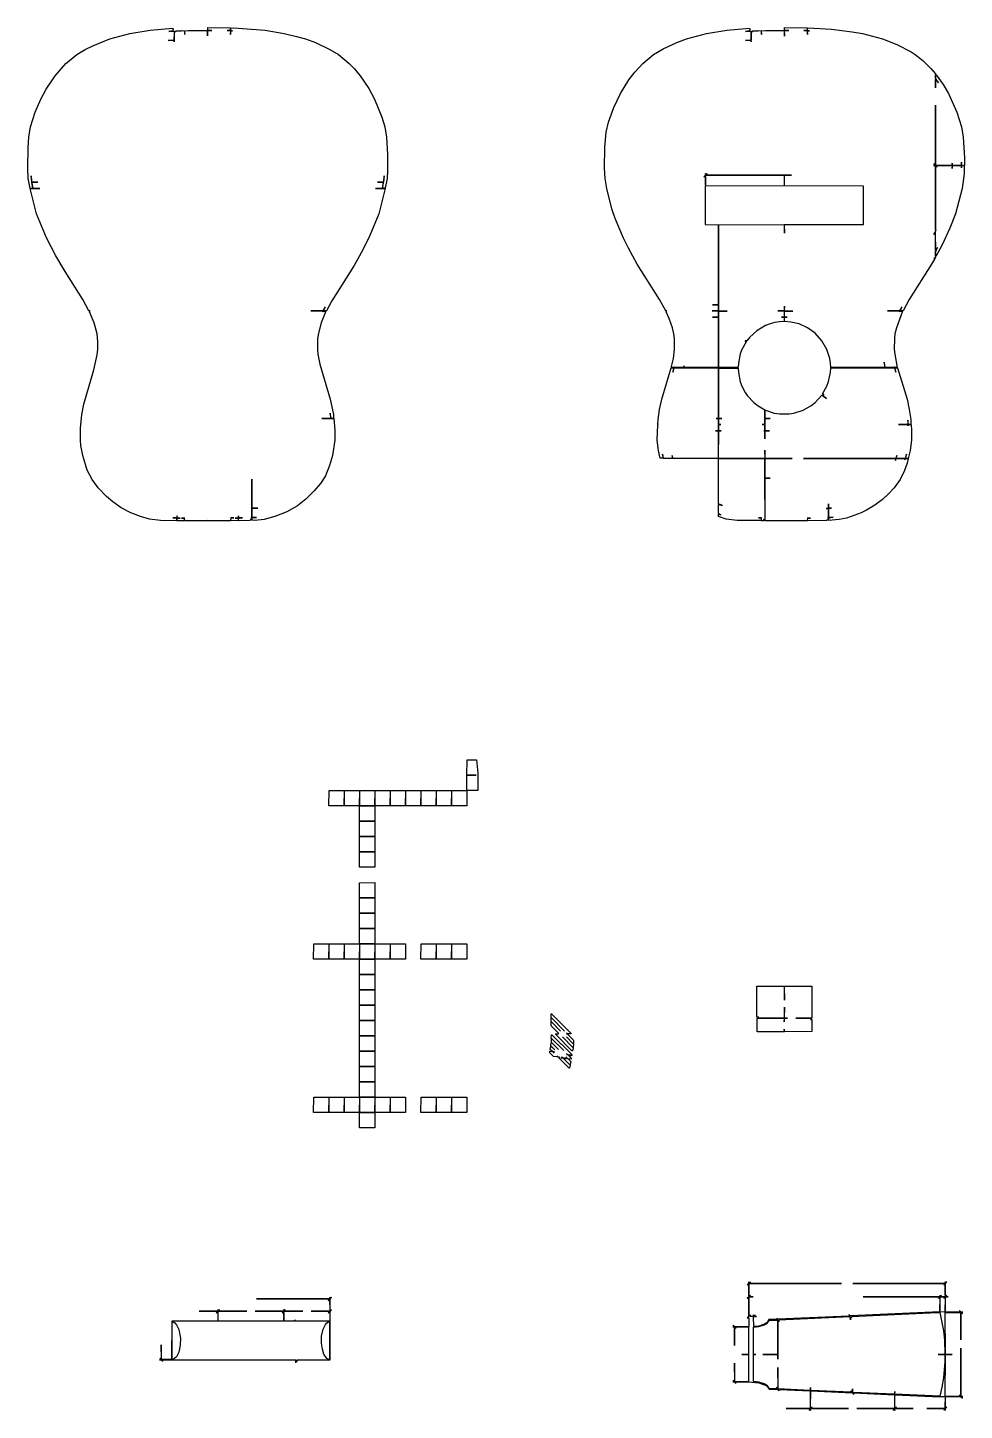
# Model space of a CAD drawing. Extents: x 123 to 734, y 96 to 997.
import ezdxf

# ---------------------------------------------------------------- set-up
doc = ezdxf.new("R2010")
doc.units = 0

msp = doc.modelspace()

# ---------------------------------------------------------------- linework, layer by layer
at = {"layer": 'BRIDGE_ROUTE'}
for p, q in [((536.28, 754.97), (542.46, 775.38)), ((542.46, 775.38), (544.15, 775.29)), ((543.56, 772.67), (544.49, 775.38)), ((544.15, 775.29), (543.56, 772.67)), ((544.49, 775.38), (573.19, 775.29)), ((573.19, 775.29), (573.19, 742.7)), ((533.91, 741.68), (534.84, 748.37)), ((534.84, 748.37), (536.28, 754.97)), ((533.74, 738.63), (533.91, 741.68)), ((573.19, 742.7), (571.75, 742.53)), ((571.75, 742.53), (573.19, 742.36)), ((573.19, 742.36), (573.19, 734.65)), ((533.32, 728.22), (533.65, 738.29)), ((533.65, 738.29), (534.08, 738.55)), ((534.08, 738.55), (533.74, 738.63)), ((573.19, 734.65), (571.42, 734.48)), ((571.42, 734.48), (573.19, 734.31)), ((573.19, 734.31), (573.11, 716.45)), ((534.16, 721.53), (533.32, 728.22)), ((535.35, 716.62), (534.16, 721.53)), ((537.13, 716.53), (535.35, 716.62)), ((537.46, 716.45), (536.7, 719.07)), ((536.7, 719.07), (537.13, 716.53)), ((543.31, 716.45), (537.46, 716.45)), ((543.56, 716.45), (543.05, 718.4)), ((543.05, 718.4), (543.31, 716.45)), ((573.11, 716.45), (543.56, 716.45)), ((319.79, 168.32), (272.2, 168.32)), ((272.2, 168.32), (319.36, 168.32)), ((319.45, 167.89), (318.94, 167.39)), ((318.94, 167.39), (319.96, 167.64)), ((319.36, 168.32), (319.45, 167.89)), ((319.96, 169.5), (319.79, 168.32)), ((319.96, 167.64), (319.87, 160.27)), ((320.04, 168.91), (319.96, 169.5)), ((319.96, 168.06), (320.97, 169.25)), ((320.04, 160.95), (319.96, 168.06)), ((320.97, 169.25), (320.04, 168.91)), ((216.83, 153.75), (216.75, 128.78)), ((246.97, 153.92), (216.83, 153.75)), ((246.8, 160.27), (234.7, 160.27)), ((234.7, 160.27), (246.3, 160.27)), ((246.38, 159.85), (245.87, 159.26)), ((245.87, 159.26), (246.97, 159.51)), ((246.3, 160.27), (246.38, 159.85)), ((247.06, 161.37), (246.8, 160.27)), ((246.97, 159.51), (246.97, 153.92)), ((247.14, 160.95), (247.06, 161.37)), ((247.06, 160.1), (247.31, 160.27)), ((247.14, 153.84), (247.06, 160.1)), ((247.82, 161.29), (247.14, 160.95)), ((289.81, 153.84), (247.14, 153.84)), ((247.31, 160.27), (265.77, 160.27)), ((247.73, 160.7), (248.07, 161.12)), ((247.82, 160.27), (247.73, 160.7)), ((248.07, 161.12), (247.82, 161.29)), ((265.77, 160.27), (247.82, 160.27)), ((289.81, 160.27), (271.19, 160.27)), ((271.19, 160.27), (289.31, 160.27)), ((289.39, 159.85), (288.88, 159.34)), ((288.88, 159.34), (289.9, 159.43)), ((289.31, 160.27), (289.39, 159.85)), ((289.98, 161.37), (289.81, 160.27)), ((289.9, 159.43), (289.81, 153.84)), ((290.07, 160.87), (289.98, 161.37)), ((289.98, 160.02), (290.24, 160.27)), ((290.07, 153.84), (289.98, 160.02)), ((290.91, 161.29), (290.07, 160.87)), ((297.01, 153.84), (290.07, 153.84)), ((290.24, 160.27), (302.26, 160.27)), ((290.75, 160.27), (290.91, 161.29)), ((302.26, 160.27), (290.75, 160.27)), ((297.77, 153.84), (297.01, 154.6)), ((297.01, 154.6), (297.01, 153.84)), ((319.87, 153.84), (297.77, 153.84)), ((319.87, 160.27), (307.68, 160.27)), ((307.68, 160.27), (319.36, 160.27)), ((319.45, 159.85), (318.94, 159.34)), ((318.94, 159.34), (319.96, 159.51)), ((319.36, 160.27), (319.45, 159.85)), ((319.96, 159.51), (319.87, 153.84)), ((320.04, 160.1), (321.06, 161.12)), ((321.06, 161.12), (320.04, 160.95)), ((320.12, 128.52), (320.04, 160.1)), ((210.14, 128.78), (210.06, 138.43)), ((210.06, 138.43), (210.06, 129.37)), ((209.47, 128.78), (208.96, 128.69)), ((208.96, 128.69), (209.97, 128.61)), ((209.63, 129.29), (209.21, 129.71)), ((209.21, 129.71), (209.47, 128.78)), ((210.06, 129.37), (209.63, 129.29)), ((209.97, 128.61), (210.99, 127.68)), ((216.75, 128.78), (210.14, 128.78)), ((210.99, 127.68), (210.74, 128.69)), ((210.74, 128.69), (297.77, 128.52)), ((297.77, 128.52), (297.86, 126.66)), ((297.86, 128.02), (298.28, 128.1)), ((297.86, 126.66), (297.86, 128.02)), ((298.28, 128.1), (298.87, 127.68)), ((298.53, 128.1), (298.62, 128.52)), ((298.87, 127.68), (298.53, 128.1)), ((298.62, 128.52), (320.12, 128.52))]:
    msp.add_line(p, q, dxfattribs=at)
at = {"layer": 'CONTROL_CAVITY'}
for p, q in [((573.19, 775.29), (586.15, 775.29)), ((573.19, 742.7), (573.19, 775.29)), ((586.15, 775.29), (586.23, 772.41)), ((586.23, 772.41), (587.5, 766.23)), ((643.97, 763.44), (645.08, 766.49)), ((645.08, 766.49), (646.35, 772.41)), ((646.35, 772.41), (646.43, 775.38)), ((646.43, 775.38), (688, 775.38)), ((688, 775.38), (688.85, 772.67)), ((688.34, 775.29), (690.03, 775.38)), ((688.85, 772.67), (688.34, 775.29)), ((690.03, 775.38), (696.21, 754.97)), ((587.5, 766.23), (588.52, 763.44)), ((588.52, 763.44), (590.63, 759.46)), ((590.63, 759.46), (592.07, 757.34)), ((636.27, 752.86), (640.59, 757.6)), ((640.59, 757.6), (641.1, 757.51)), ((641.1, 757.51), (643.72, 755.57)), ((641.18, 758.53), (643.97, 763.44)), ((641.27, 758.11), (641.18, 758.53)), ((641.18, 757.43), (641.27, 757.85)), ((643.72, 755.57), (641.18, 757.43)), ((641.86, 758.19), (641.27, 758.11)), ((641.27, 757.85), (641.94, 757.94)), ((641.94, 757.94), (641.86, 758.19)), ((592.07, 757.34), (596.22, 752.86)), ((596.22, 752.86), (599.1, 750.65)), ((599.1, 750.65), (603.59, 748.11)), ((628.48, 747.86), (633.39, 750.65)), ((633.39, 750.65), (636.27, 752.86)), ((696.21, 754.97), (697.65, 748.37)), ((697.65, 748.37), (698.58, 741.68)), ((575.39, 742.44), (573.19, 742.7)), ((573.19, 742.27), (575.39, 742.44)), ((573.19, 738.63), (573.19, 742.27)), ((603.59, 742.7), (603.25, 742.53)), ((603.25, 742.53), (603.59, 742.36)), ((603.59, 748.11), (603.59, 742.7)), ((603.59, 747.86), (604.01, 747.95)), ((603.59, 742.7), (603.59, 747.86)), ((606.89, 742.44), (603.59, 742.7)), ((603.59, 742.27), (606.89, 742.44)), ((603.59, 742.36), (603.59, 738.63)), ((603.59, 734.65), (603.59, 742.27)), ((604.01, 747.95), (609.68, 746)), ((609.68, 746), (613.16, 745.41)), ((613.16, 745.41), (619.34, 745.41)), ((619.34, 745.41), (622.47, 745.91)), ((622.47, 745.91), (628.48, 747.86)), ((697.06, 738.63), (696.81, 741.43)), ((696.81, 741.43), (696.81, 738.55)), ((698.58, 741.68), (698.67, 738.55)), ((574.89, 738.46), (573.19, 738.63)), ((573.19, 738.38), (574.89, 738.46)), ((573.19, 734.65), (573.19, 738.38)), ((575.06, 734.4), (573.19, 734.65)), ((573.19, 734.23), (575.06, 734.4)), ((573.19, 716.53), (573.19, 734.23)), ((603.59, 738.63), (601.73, 738.55)), ((601.73, 738.55), (603.59, 738.38)), ((603.59, 734.65), (602.91, 734.48)), ((602.91, 734.48), (603.59, 734.31)), ((603.59, 738.38), (603.59, 734.65)), ((606.55, 734.4), (603.59, 734.65)), ((603.59, 734.23), (606.55, 734.4)), ((603.59, 734.31), (603.59, 729.15)), ((603.59, 729.15), (603.59, 734.23)), ((696.81, 738.55), (690.63, 738.55)), ((690.63, 738.55), (696.81, 738.46)), ((696.81, 738.46), (696.98, 737.7)), ((696.98, 737.7), (697.15, 738.46)), ((698.67, 738.55), (697.06, 738.63)), ((697.15, 738.46), (698.84, 738.38)), ((698.84, 738.38), (699.18, 734.91)), ((699.18, 734.91), (699.18, 728.22)), ((603.59, 721.78), (603.5, 716.45)), ((603.67, 716.45), (603.59, 721.78)), ((698.33, 721.53), (696.98, 716.45)), ((699.18, 728.22), (698.33, 721.53)), ((603.5, 716.45), (573.19, 716.53)), ((603.59, 716.28), (621.28, 716.45)), ((603.59, 703.66), (603.59, 716.28)), ((621.28, 716.45), (603.67, 716.45)), ((688.93, 716.45), (628.73, 716.45)), ((628.73, 716.45), (688.76, 716.45)), ((688.76, 716.45), (688.59, 715.01)), ((688.59, 715.01), (689.02, 716.45)), ((689.44, 718.4), (688.93, 716.45)), ((689.02, 716.45), (694.86, 716.45)), ((689.19, 716.45), (689.44, 718.4)), ((695.03, 716.45), (689.19, 716.45)), ((696.21, 713.23), (694.61, 708.58)), ((694.86, 716.45), (694.86, 715.52)), ((694.86, 715.52), (695.28, 716.45)), ((695.88, 719.07), (695.03, 716.45)), ((695.28, 716.45), (696.89, 716.45)), ((695.37, 716.53), (695.88, 719.07)), ((696.98, 716.45), (695.37, 716.53)), ((696.89, 716.45), (696.21, 713.23)), ((606.89, 703.5), (603.59, 703.66)), ((603.59, 703.24), (606.89, 703.5)), ((694.61, 708.58), (691.64, 702.73)), ((603.67, 675.72), (603.59, 703.24)), ((687.75, 697.31), (684.02, 693.34)), ((691.64, 702.73), (687.75, 697.31)), ((644.99, 683.94), (644.99, 686.82)), ((644.99, 686.82), (644.99, 683.85)), ((675.22, 685.88), (669.8, 682.58)), ((680.13, 689.69), (675.22, 685.88)), ((684.02, 693.34), (680.13, 689.69)), ((631.27, 677.59), (631.02, 675.72)), ((633.31, 677.5), (631.27, 677.59)), ((631.36, 675.72), (631.44, 677.42)), ((631.44, 677.42), (633.31, 677.5)), ((644.99, 683.85), (643.38, 683.77)), ((643.38, 683.77), (644.99, 683.68)), ((644.23, 676.57), (643.97, 675.89)), ((644.57, 676.15), (644.23, 676.57)), ((644.99, 677.93), (644.31, 677.76)), ((644.31, 677.76), (644.99, 677.59)), ((644.99, 676.23), (644.57, 676.15)), ((644.99, 683.68), (646.85, 683.94)), ((646.85, 683.94), (644.99, 683.94)), ((644.99, 677.93), (644.99, 683.68)), ((644.99, 683.68), (644.99, 677.93)), ((648.04, 678.01), (644.99, 677.93)), ((644.99, 677.59), (644.99, 676.23)), ((645.08, 675.98), (645.16, 677.67)), ((651.85, 676.49), (645.08, 675.98)), ((645.16, 677.67), (648.04, 678.01)), ((656.76, 677.5), (651.85, 676.49)), ((666.33, 680.89), (656.76, 677.5)), ((669.8, 682.58), (666.33, 680.89)), ((616.12, 675.72), (603.67, 675.72)), ((616.29, 675.98), (616.12, 675.72)), ((616.37, 675.72), (616.29, 675.98)), ((631.02, 675.72), (616.37, 675.72)), ((643.97, 675.89), (631.36, 675.72)), ((593.09, 178.48), (592.07, 177.55)), ((592.07, 177.55), (593.09, 177.63)), ((593.09, 179.58), (593.09, 178.48)), ((593.17, 178.9), (593.09, 179.58)), ((593.09, 178.05), (593.34, 178.39)), ((593.17, 170.35), (593.09, 178.05)), ((593.09, 177.63), (593.09, 169.76)), ((594.11, 179.32), (593.17, 178.9)), ((593.34, 178.39), (653.46, 178.39)), ((593.85, 178.39), (594.11, 179.32)), ((653.46, 178.39), (593.85, 178.39)), ((721.02, 178.39), (660.82, 178.39)), ((660.82, 178.39), (720.51, 178.39)), ((720.6, 177.97), (720.09, 177.46)), ((720.09, 177.46), (721.11, 177.72)), ((720.51, 178.39), (720.6, 177.97)), ((721.11, 179.58), (721.02, 178.39)), ((721.11, 177.72), (721.02, 169.67)), ((721.19, 178.9), (721.11, 179.58)), ((721.11, 178.14), (722.04, 179.41)), ((721.11, 171.03), (721.11, 178.14)), ((722.04, 179.41), (721.19, 178.9)), ((593.09, 169.76), (592.07, 168.83)), ((592.07, 168.83), (593.09, 168.91)), ((593.09, 168.91), (593.09, 156.89)), ((594.11, 170.6), (593.17, 170.35)), ((593.17, 169.5), (595.8, 169.67)), ((593.17, 157.48), (593.17, 169.5)), ((593.85, 169.67), (594.11, 170.6)), ((595.8, 169.67), (593.85, 169.67)), ((717.47, 169.67), (667.51, 169.67)), ((667.51, 169.67), (716.96, 169.67)), ((717.04, 169.25), (716.62, 168.74)), ((716.62, 168.74), (717.63, 168.91)), ((716.96, 169.67), (717.04, 169.25)), ((717.72, 170.86), (717.47, 169.67)), ((717.63, 160.36), (717.72, 169.5)), ((717.63, 168.91), (717.63, 160.36)), ((717.8, 170.35), (717.72, 170.86)), ((717.72, 169.5), (720.51, 169.67)), ((718.74, 170.6), (717.8, 170.35)), ((718.31, 170.1), (718.74, 170.6)), ((718.4, 169.67), (718.31, 170.1)), ((721.02, 169.67), (718.4, 169.67)), ((720.6, 169.25), (720.09, 168.74)), ((720.09, 168.74), (721.11, 168.99)), ((720.51, 169.67), (720.6, 169.25)), ((721.11, 168.99), (721.02, 159.68)), ((721.28, 170.26), (721.11, 171.03)), ((721.11, 159.77), (721.19, 169.5)), ((721.19, 169.5), (723.05, 169.67)), ((722.12, 170.6), (721.28, 170.26)), ((721.7, 170.1), (722.12, 170.6)), ((721.78, 169.67), (721.7, 170.1)), ((723.05, 169.67), (721.78, 169.67)), ((593.09, 156.89), (592.07, 155.96)), ((592.07, 155.96), (593.09, 156.04)), ((593.09, 156.04), (593.17, 150.37)), ((594.11, 157.73), (593.17, 157.48)), ((593.85, 156.8), (594.11, 157.73)), ((595.97, 156.8), (593.85, 156.8)), ((596.14, 157.99), (595.97, 156.8)), ((596.22, 157.4), (596.14, 157.99)), ((596.14, 156.55), (596.39, 156.8)), ((596.22, 150.37), (596.14, 156.55)), ((597.15, 157.73), (596.22, 157.4)), ((596.39, 156.8), (598.09, 156.8)), ((596.73, 157.23), (597.15, 157.73)), ((596.82, 156.8), (596.73, 157.23)), ((598.09, 156.8), (596.82, 156.8)), ((606.21, 154.86), (605.03, 152.99)), ((605.28, 152.74), (606.47, 154.52)), ((611.12, 155.02), (606.21, 154.86)), ((606.47, 154.52), (612.06, 154.52)), ((611.21, 155.7), (611.12, 155.02)), ((611.89, 155.11), (611.21, 155.7)), ((658.45, 157.14), (611.89, 155.11)), ((612.06, 154.52), (612.06, 132.25)), ((612.06, 154.09), (612.48, 154.18)), ((612.06, 128.95), (612.06, 154.09)), ((612.48, 154.18), (613.07, 153.67)), ((612.65, 154.26), (612.73, 154.69)), ((613.07, 153.67), (612.65, 154.26)), ((612.73, 154.69), (659.13, 156.8)), ((659.21, 157.23), (658.2, 158.07)), ((658.2, 158.07), (658.45, 157.14)), ((659.13, 156.8), (659.3, 154.6)), ((717.63, 159.85), (659.21, 157.23)), ((659.3, 154.6), (659.21, 156.38)), ((659.21, 156.38), (660.15, 156.13)), ((660.15, 156.89), (715.77, 159.43)), ((660.15, 156.13), (660.15, 156.89)), ((715.77, 159.43), (717.47, 159.43)), ((717.47, 159.43), (719.92, 147.49)), ((721.02, 159.68), (717.63, 159.85)), ((730.67, 159.68), (721.11, 159.77)), ((721.19, 132.25), (721.11, 159.51)), ((721.11, 159.51), (731.27, 159.51)), ((731.52, 159.68), (730.5, 160.7)), ((730.5, 160.7), (730.67, 159.68)), ((731.27, 159.51), (731.27, 141.73)), ((731.27, 159.09), (731.69, 159.17)), ((731.27, 141.73), (731.27, 159.09)), ((732.54, 159.68), (731.52, 159.68)), ((731.69, 159.17), (732.28, 158.67)), ((731.94, 159.6), (732.54, 159.68)), ((732.28, 158.67), (731.94, 159.6)), ((583.18, 150.28), (582.59, 150.2)), ((582.59, 150.2), (583.78, 150.03)), ((582.93, 151.21), (582.76, 151.05)), ((582.76, 151.05), (583.18, 150.28)), ((583.95, 150.2), (582.93, 151.21)), ((583.78, 150.03), (583.78, 137.92)), ((583.78, 149.52), (584.2, 149.61)), ((583.78, 137.92), (583.78, 149.52)), ((593.17, 150.37), (583.95, 150.2)), ((584.2, 149.61), (584.79, 149.18)), ((584.37, 149.78), (584.45, 150.2)), ((584.79, 149.18), (584.37, 149.78)), ((584.45, 150.2), (592.92, 150.11)), ((592.92, 150.11), (592.92, 132.25)), ((596.14, 149.86), (599.61, 150.28)), ((596.14, 132.25), (596.14, 149.86)), ((599.61, 150.62), (596.22, 150.37)), ((602.57, 151.55), (599.61, 150.62)), ((599.61, 150.28), (603.08, 151.38)), ((605.03, 152.99), (602.57, 151.55)), ((603.08, 151.38), (605.28, 152.74)), ((719.92, 147.49), (720.6, 141.39)), ((720.6, 141.39), (720.85, 132.25)), ((731.27, 104.99), (731.27, 136.31)), ((731.27, 136.31), (731.27, 105.41)), ((583.86, 114.3), (583.78, 126.41)), ((583.78, 126.41), (583.78, 114.89)), ((592.92, 132.25), (588.43, 132.16)), ((588.43, 132.16), (592.92, 132)), ((592.92, 132), (592.92, 114.3)), ((597.58, 132.08), (596.14, 132.25)), ((596.14, 132), (597.58, 132.08)), ((596.14, 114.47), (596.14, 132)), ((612.06, 132.25), (602.23, 132.08)), ((602.23, 132.08), (611.97, 132.08)), ((611.97, 132.08), (612.06, 128.95)), ((720.85, 132.25), (716.53, 132.08)), ((716.53, 132.08), (720.85, 132)), ((720.85, 127.59), (719.92, 116.84)), ((720.85, 132), (720.85, 127.59)), ((721.11, 104.82), (721.19, 132)), ((725.68, 132.08), (721.19, 132.25)), ((721.19, 132), (725.68, 132.08)), ((612.22, 109.73), (612.06, 123.53)), ((612.06, 123.53), (612.06, 110.41)), ((583.18, 114.3), (582.59, 114.22)), ((582.59, 114.22), (583.61, 114.22)), ((583.35, 114.81), (582.93, 115.23)), ((582.93, 115.23), (583.18, 114.3)), ((583.78, 114.89), (583.35, 114.81)), ((583.61, 114.22), (584.62, 113.2)), ((592.92, 114.3), (583.86, 114.3)), ((584.62, 113.2), (584.45, 114.22)), ((584.45, 114.22), (592.92, 114.22)), ((592.92, 114.22), (599.61, 113.71)), ((599.61, 114.05), (596.14, 114.47)), ((603.08, 112.95), (599.61, 114.05)), ((599.61, 113.71), (604.27, 111.93)), ((605.2, 111.68), (603.08, 112.95)), ((604.27, 111.93), (605.28, 111.08)), ((606.47, 109.81), (605.2, 111.68)), ((605.28, 111.08), (606.3, 109.47)), ((606.3, 109.47), (611.89, 109.3)), ((611.38, 109.73), (606.47, 109.81)), ((611.29, 110.74), (611.04, 110.57)), ((611.04, 110.57), (611.46, 110.15)), ((611.63, 110.32), (611.29, 110.74)), ((611.46, 110.15), (611.38, 109.73)), ((612.06, 110.41), (611.63, 110.32)), ((611.89, 109.3), (612.9, 108.71)), ((633.14, 108.63), (612.22, 109.73)), ((612.9, 108.71), (613.16, 109.22)), ((613.16, 109.22), (633.14, 108.29)), ((633.14, 108.29), (633.05, 96.86)), ((633.31, 110.57), (633.14, 108.63)), ((633.39, 108.63), (633.31, 110.57)), ((633.31, 97.62), (633.39, 108.29)), ((659.81, 107.53), (633.39, 108.63)), ((633.39, 108.29), (660.48, 107.1)), ((660.15, 107.78), (659.64, 108.29)), ((659.64, 108.29), (659.81, 107.53)), ((660.57, 107.53), (660.57, 109.64)), ((660.57, 109.64), (660.57, 107.87)), ((718.9, 110.74), (717.47, 104.9)), ((719.92, 116.84), (718.9, 110.74)), ((660.57, 107.87), (660.15, 107.78)), ((660.48, 107.1), (661.42, 106.09)), ((661.08, 107.36), (660.57, 107.53)), ((688.09, 106.17), (661.08, 107.36)), ((661.42, 106.09), (661.33, 107.02)), ((661.33, 107.02), (688.09, 105.83)), ((688.26, 108.03), (688.09, 106.17)), ((688.09, 105.83), (688.09, 96.86)), ((688.34, 106.17), (688.26, 108.03)), ((688.26, 97.54), (688.34, 105.83)), ((717.47, 104.9), (688.34, 106.17)), ((688.34, 105.83), (717.63, 104.48)), ((717.63, 104.48), (717.97, 104.73)), ((717.97, 104.73), (721.02, 104.73)), ((721.02, 104.73), (721.02, 96.86)), ((730.59, 104.73), (721.11, 104.82)), ((721.11, 97.45), (721.28, 104.73)), ((721.28, 104.73), (731.01, 104.73)), ((730.84, 105.33), (730.42, 105.66)), ((730.42, 105.66), (730.59, 104.73)), ((731.27, 105.41), (730.84, 105.33)), ((731.01, 104.73), (732.28, 103.72)), ((731.44, 104.73), (731.27, 104.99)), ((732.54, 104.73), (731.44, 104.73)), ((731.86, 104.65), (732.54, 104.73)), ((732.28, 103.72), (731.86, 104.65)), ((633.05, 96.86), (617.3, 96.86)), ((617.3, 96.86), (632.54, 96.86)), ((632.54, 96.86), (632.29, 95.76)), ((632.29, 95.76), (633.14, 96.18)), ((633.14, 96.18), (633.22, 95.67)), ((633.22, 95.67), (633.48, 96.86)), ((634.32, 97.79), (633.31, 97.62)), ((633.48, 96.86), (658.03, 96.86)), ((633.9, 97.28), (634.32, 97.79)), ((633.98, 96.86), (633.9, 97.28)), ((658.03, 96.86), (633.98, 96.86)), ((688.09, 96.86), (663.45, 96.86)), ((663.45, 96.86), (687.49, 96.86)), ((687.58, 96.44), (687.15, 95.93)), ((687.15, 95.93), (687.41, 95.76)), ((687.41, 95.76), (688.09, 96.18)), ((687.49, 96.86), (687.58, 96.44)), ((688.09, 96.18), (688.17, 95.67)), ((688.17, 95.67), (688.51, 96.86)), ((689.27, 97.79), (688.26, 97.54)), ((688.51, 96.86), (700.28, 96.86)), ((688.85, 97.28), (689.27, 97.79)), ((688.93, 96.86), (688.85, 97.28)), ((700.28, 96.86), (688.93, 96.86)), ((721.02, 96.86), (709.08, 96.86)), ((709.08, 96.86), (720.51, 96.86)), ((720.6, 96.44), (720.09, 95.93)), ((720.09, 95.93), (721.02, 96.27)), ((720.51, 96.86), (720.6, 96.44)), ((721.02, 96.27), (721.11, 95.67)), ((722.12, 97.71), (721.11, 97.45)), ((721.11, 95.67), (721.19, 96.77)), ((721.19, 96.77), (722.12, 97.71))]:
    msp.add_line(p, q, dxfattribs=at)
at = {"layer": 'JACK_ROUTE'}
for p, q in [((573.19, 686.73), (573.36, 716.45)), ((573.36, 716.45), (603.59, 716.36)), ((603.59, 716.36), (603.59, 703.66)), ((603.59, 703.66), (603.17, 703.5)), ((603.17, 703.5), (603.59, 703.33)), ((603.59, 703.33), (603.5, 676.06)), ((575.82, 685.72), (573.19, 686.73)), ((573.19, 680.38), (573.19, 686.39)), ((573.19, 686.39), (575.82, 685.72)), ((574.89, 679.7), (573.19, 680.38)), ((573.19, 678.43), (573.28, 680.04)), ((578.36, 676.83), (573.19, 678.43)), ((573.28, 680.04), (574.89, 679.7)), ((585.55, 675.98), (578.36, 676.83)), ((601.22, 677.59), (599.27, 677.59)), ((599.27, 677.59), (601.05, 677.42)), ((601.05, 677.42), (601.13, 675.81)), ((601.39, 675.72), (601.22, 677.59)), ((603.5, 676.06), (602.66, 676.49)), ((602.66, 676.49), (602.74, 675.72)), ((601.13, 675.81), (585.55, 675.98)), ((602.74, 675.72), (601.39, 675.72)), ((598.25, 372.19), (616.12, 372.28)), ((598.34, 352.13), (598.25, 372.19)), ((616.12, 372.28), (616.29, 363.14)), ((616.29, 363.14), (616.37, 372.28)), ((616.37, 372.28), (634.15, 372.28)), ((634.15, 372.28), (634.15, 351.45)), ((599.27, 352.3), (598.34, 352.13)), ((598.85, 351.45), (599.27, 352.3)), ((616.29, 358.48), (616.12, 351.37)), ((616.29, 351.45), (616.29, 358.48)), ((598.51, 342.56), (598.51, 351.37)), ((598.51, 351.37), (616.12, 351.37)), ((616.12, 351.37), (598.85, 351.45)), ((616.12, 351.37), (616.2, 348.91)), ((616.2, 344.17), (616.12, 342.56)), ((616.2, 348.91), (616.29, 351.28)), ((616.37, 342.56), (616.2, 344.17)), ((618.32, 351.37), (616.29, 351.45)), ((616.29, 351.28), (618.32, 351.37)), ((634.07, 342.65), (616.37, 342.56)), ((634.15, 351.45), (623.65, 351.37)), ((623.65, 351.37), (633.65, 351.37)), ((633.73, 350.94), (633.22, 350.44)), ((633.22, 350.44), (634.15, 350.6)), ((633.65, 351.37), (633.73, 350.94)), ((634.15, 350.6), (634.07, 342.65)), ((616.12, 342.56), (598.51, 342.56))]:
    msp.add_line(p, q, dxfattribs=at)
at = {"layer": 'PICKGUARD'}
for p, q in [((176.45, 989.92), (189.48, 993.39)), ((189.48, 993.39), (202.78, 995.68)), ((202.78, 995.68), (217.51, 996.87)), ((217.34, 995.17), (214.97, 994.83)), ((214.97, 994.83), (218.52, 994.92)), ((217.42, 995.51), (217.34, 995.17)), ((217.85, 995.51), (217.42, 995.51)), ((217.51, 996.87), (217.85, 995.51)), ((218.52, 994.92), (218.52, 989.16)), ((218.52, 988.14), (218.61, 994.92)), ((218.61, 994.92), (219.54, 994.49)), ((219.46, 995), (219.71, 995.17)), ((219.54, 994.49), (219.46, 995)), ((219.71, 995.17), (223.1, 995.17)), ((223.1, 995.17), (223.27, 995.51)), ((223.27, 995.51), (225.04, 995.26)), ((225.04, 995.26), (225.3, 992.8)), ((225.3, 992.8), (225.38, 995.26)), ((225.38, 995.26), (227.84, 995.51)), ((227.84, 995.51), (240.11, 995.43)), ((240.11, 995.43), (240.28, 992.04)), ((240.28, 995.26), (243.08, 995.43)), ((240.28, 992.04), (240.28, 995.26)), ((240.37, 995.6), (240.37, 997.29)), ((240.37, 997.29), (255.19, 997.2)), ((243.08, 995.43), (240.37, 995.6)), ((255.19, 995.43), (252.9, 995.34)), ((252.9, 995.34), (255.19, 995.17)), ((255.19, 997.2), (255.19, 995.43)), ((255.19, 995.17), (255.27, 992.8)), ((255.27, 997.03), (257.22, 997.2)), ((255.27, 995.51), (255.27, 997.03)), ((256.54, 995.26), (255.27, 995.51)), ((255.27, 992.8), (255.35, 995.17)), ((255.35, 995.17), (256.54, 995.26)), ((257.22, 997.2), (277.79, 995.68)), ((277.79, 995.68), (290.24, 993.56)), ((290.24, 993.56), (298.28, 991.62)), ((552.37, 989.92), (565.4, 993.39)), ((565.4, 993.39), (578.78, 995.68)), ((578.78, 995.68), (593.51, 996.87)), ((593.26, 995.17), (590.97, 994.83)), ((590.97, 994.83), (594.53, 994.92)), ((593.34, 995.51), (593.26, 995.17)), ((593.94, 995.6), (593.34, 995.51)), ((593.51, 996.87), (593.94, 995.6)), ((594.53, 994.92), (594.53, 989.16)), ((594.53, 988.14), (594.61, 994.92)), ((594.61, 994.92), (595.55, 994.49)), ((595.46, 995), (595.71, 995.17)), ((595.55, 994.49), (595.46, 995)), ((595.71, 995.17), (599.02, 995.17)), ((599.02, 995.17), (599.19, 995.51)), ((599.19, 995.51), (601.05, 995.26)), ((601.05, 995.26), (601.3, 992.8)), ((601.3, 992.8), (601.39, 995.26)), ((601.39, 995.26), (603.84, 995.51)), ((603.84, 995.51), (616.12, 995.43)), ((616.12, 995.43), (616.29, 991.79)), ((616.29, 995.34), (619.08, 995.43)), ((616.29, 991.79), (616.29, 995.34)), ((616.37, 995.6), (616.37, 997.29)), ((616.37, 997.29), (631.19, 997.2)), ((619.08, 995.43), (616.37, 995.6)), ((631.19, 995.43), (628.9, 995.34)), ((628.9, 995.34), (631.19, 995.17)), ((631.19, 997.2), (631.19, 995.43)), ((631.19, 995.17), (631.27, 992.8)), ((631.27, 995.51), (631.44, 997.2)), ((632.54, 995.26), (631.27, 995.51)), ((631.27, 992.8), (631.36, 995.17)), ((631.36, 995.17), (632.54, 995.26)), ((631.44, 997.2), (647.02, 996.36)), ((647.02, 996.36), (660.48, 994.66)), ((660.48, 994.66), (667.09, 993.39)), ((667.09, 993.39), (680.13, 989.92)), ((155.02, 979.76), (160.44, 983.06)), ((160.44, 983.06), (165.35, 985.52)), ((165.35, 985.52), (176.45, 989.92)), ((218.52, 989.16), (214.63, 988.91)), ((214.63, 988.91), (218.44, 989.08)), ((218.44, 989.08), (218.52, 988.14)), ((298.28, 991.62), (304.12, 989.92)), ((304.12, 989.92), (310.47, 987.55)), ((310.47, 987.55), (319.96, 983.15)), ((319.96, 983.15), (325.54, 979.76)), ((530.94, 979.76), (537.21, 983.49)), ((537.21, 983.49), (546.02, 987.55)), ((546.02, 987.55), (552.37, 989.92)), ((594.53, 989.16), (590.97, 988.91)), ((590.97, 988.91), (594.44, 989.08)), ((594.44, 989.08), (594.53, 988.14)), ((680.13, 989.92), (689.61, 986.28)), ((689.61, 986.28), (698.84, 981.46)), ((140.89, 965.96), (147.91, 974.01)), ((147.91, 974.01), (155.02, 979.76)), ((325.54, 979.76), (332.57, 974.01)), ((332.57, 974.01), (335.79, 970.7)), ((518.67, 968.16), (523.92, 974.01)), ((523.92, 974.01), (530.94, 979.76)), ((698.84, 981.46), (701.55, 979.76)), ((701.55, 979.76), (706.54, 975.87)), ((706.54, 975.87), (711.79, 970.7)), ((134.96, 957.24), (140.89, 965.96)), ((335.79, 970.7), (339.68, 965.96)), ((339.68, 965.96), (345.36, 957.66)), ((514.77, 963.17), (518.67, 968.16)), ((711.79, 970.7), (714.67, 967.15)), ((714.67, 967.15), (714.67, 958.09)), ((714.67, 966.47), (715.09, 966.55)), ((714.67, 964.35), (714.67, 966.47)), ((715.09, 966.55), (719.75, 960.12)), ((131.57, 950.72), (134.96, 957.24)), ((345.36, 957.66), (349, 950.72)), ((509.35, 954.28), (514.77, 963.17)), ((716.7, 961.31), (714.67, 964.35)), ((714.67, 958.09), (714.76, 963.42)), ((714.76, 963.42), (715.26, 963.25)), ((715.26, 963.25), (716.7, 961.31)), ((719.75, 960.12), (723.22, 954.28)), ((127.85, 942.17), (131.57, 950.72)), ((349, 950.72), (353.91, 938.95)), ((505.12, 945.3), (509.35, 954.28)), ((714.67, 907.63), (714.67, 946.74)), ((714.67, 946.74), (714.67, 908.13)), ((723.22, 954.28), (728.73, 942.17)), ((124.8, 932.52), (127.85, 942.17)), ((353.91, 938.95), (355.77, 932.52)), ((501.65, 935.74), (505.12, 945.3)), ((728.73, 942.17), (731.69, 932.52)), ((123.7, 925.83), (124.8, 932.52)), ((355.77, 932.52), (356.87, 925.83)), ((499.19, 919.06), (500.13, 929.13)), ((500.13, 929.13), (501.65, 935.74)), ((731.69, 932.52), (732.87, 925.83)), ((123.19, 919.06), (123.7, 925.83)), ((356.87, 925.83), (357.55, 914.65)), ((732.87, 925.83), (733.55, 912.37)), ((122.94, 905.68), (123.19, 919.06)), ((357.55, 914.65), (357.55, 903.99)), ((498.94, 905.68), (499.19, 919.06)), ((733.55, 912.37), (733.47, 902.29)), ((123.36, 898.91), (122.94, 905.68)), ((357.55, 903.99), (357.21, 898.91)), ((499.36, 898.91), (498.94, 905.68)), ((564.81, 901.62), (564.73, 902.21)), ((564.73, 902.21), (564.73, 901.19)), ((565.57, 902.04), (564.81, 901.62)), ((565.4, 901.45), (565.83, 901.87)), ((565.83, 901.87), (565.57, 902.04)), ((713.99, 907.54), (713.49, 907.37)), ((713.49, 907.37), (714.67, 907.2)), ((714.25, 908.05), (713.74, 908.47)), ((713.74, 908.47), (713.99, 907.54)), ((714.67, 908.13), (714.25, 908.05)), ((725.59, 907.46), (714.67, 907.63)), ((714.67, 907.2), (714.67, 864.62)), ((714.67, 865.72), (714.67, 906.7)), ((714.67, 906.7), (715.77, 906.44)), ((715.35, 906.95), (715.43, 907.37)), ((715.77, 906.44), (715.35, 906.95)), ((715.43, 907.37), (725.59, 907.37)), ((725.68, 908.98), (725.59, 907.46)), ((725.59, 907.37), (725.68, 905.51)), ((725.76, 907.46), (725.68, 908.98)), ((725.68, 905.51), (725.76, 907.37)), ((731.52, 907.46), (725.76, 907.46)), ((725.76, 907.37), (731.52, 907.37)), ((731.77, 909.66), (731.52, 907.46)), ((731.52, 907.37), (731.77, 905.93)), ((731.77, 907.54), (731.77, 909.66)), ((733.04, 907.46), (731.77, 907.54)), ((731.77, 907.29), (733.04, 907.46)), ((731.77, 905.93), (731.77, 907.29)), ((733.47, 902.29), (732.03, 892.3)), ((124.63, 892.47), (123.36, 898.91)), ((125.65, 896.62), (125.14, 900.6)), ((125.14, 900.6), (125.39, 897.04)), ((125.39, 897.04), (126.24, 892.56)), ((129.62, 896.54), (125.65, 896.62)), ((125.73, 896.37), (129.62, 896.54)), ((126.41, 892.56), (125.73, 896.37)), ((354.92, 896.62), (350.94, 896.54)), ((350.94, 896.54), (354.75, 896.37)), ((354.75, 896.37), (354.08, 892.56)), ((354.33, 892.56), (355.18, 897.04)), ((355.43, 900.6), (354.92, 896.62)), ((355.18, 897.04), (355.43, 900.6)), ((357.21, 898.91), (356.02, 892.56)), ((500.46, 892.3), (499.36, 898.91)), ((564.73, 901.19), (563.71, 900.09)), ((563.71, 900.09), (564.73, 900.26)), ((616.2, 894.16), (564.64, 894)), ((564.64, 894), (564.64, 868.93)), ((564.73, 900.77), (564.98, 901.02)), ((564.73, 894.59), (564.73, 900.77)), ((564.73, 900.26), (564.73, 894.59)), ((564.98, 901.02), (616.12, 901.02)), ((565.49, 901.02), (565.4, 901.45)), ((616.12, 901.02), (565.49, 901.02)), ((616.29, 901.36), (616.12, 901.02)), ((616.12, 901.02), (616.2, 894.16)), ((616.37, 901.02), (616.29, 901.36)), ((616.29, 900.94), (620.86, 901.02)), ((616.37, 894.08), (616.29, 900.94)), ((620.86, 901.02), (616.37, 901.02)), ((667.85, 894), (616.37, 894.08)), ((667.77, 868.85), (667.85, 894)), ((126.24, 892.56), (124.63, 892.47)), ((124.63, 892.3), (130.81, 892.47)), ((128.69, 875.88), (124.63, 892.3)), ((130.81, 892.47), (126.41, 892.56)), ((354.08, 892.56), (349.76, 892.47)), ((349.76, 892.47), (355.94, 892.3)), ((355.94, 892.3), (351.87, 875.88)), ((356.02, 892.56), (354.33, 892.56)), ((503.68, 879.09), (500.46, 892.3)), ((732.03, 892.3), (727.79, 875.88)), ((135.3, 860.13), (128.69, 875.88)), ((351.87, 875.88), (345.95, 861.65)), ((505.88, 872.74), (503.68, 879.09)), ((727.79, 875.88), (724.07, 866.48)), ((511.3, 859.96), (505.88, 872.74)), ((564.64, 868.93), (573.19, 868.76)), ((573.19, 868.76), (616.12, 868.85)), ((573.19, 812.63), (573.19, 868.76)), ((573.19, 868.76), (573.19, 816.69)), ((616.12, 868.85), (616.29, 863.18)), ((616.29, 863.18), (616.37, 868.85)), ((616.37, 868.85), (667.77, 868.85)), ((715.09, 865.63), (714.67, 865.72)), ((714.67, 864.62), (715.09, 865.63)), ((724.07, 866.48), (719.16, 855.64)), ((141.22, 848.44), (135.3, 860.13)), ((345.95, 861.65), (341.46, 852.34)), ((514.52, 853.44), (511.3, 859.96)), ((714.67, 864.62), (713.66, 862.5)), ((713.66, 862.5), (714.16, 863.6)), ((714.16, 863.6), (714.59, 863.68)), ((714.59, 863.68), (714.67, 851.41)), ((714.76, 852.25), (714.67, 864.62)), ((147.32, 838.2), (141.22, 848.44)), ((341.46, 852.34), (335.7, 842.18)), ((520.36, 843.03), (514.52, 853.44)), ((714.67, 851.41), (714.33, 850.65)), ((714.33, 850.65), (714.67, 850.56)), ((714.76, 847.6), (714.33, 846.92)), ((714.67, 850.98), (716.11, 853.86)), ((714.76, 848.28), (714.67, 850.98)), ((714.67, 850.56), (714.76, 847.6)), ((715.18, 852.34), (714.76, 852.25)), ((715.26, 848.44), (714.76, 848.28)), ((716.11, 853.86), (715.18, 852.34)), ((719.16, 855.64), (715.26, 848.44)), ((335.7, 842.18), (321.14, 819.15)), ((534.92, 820), (520.36, 843.03)), ((712.13, 843.03), (697.57, 820)), ((714.08, 846.41), (712.13, 843.03)), ((714.33, 846.92), (713.74, 846.92)), ((713.74, 846.92), (714.08, 846.84)), ((714.08, 846.84), (714.08, 846.41)), ((158.92, 820), (147.32, 838.2)), ((162.9, 812.63), (158.92, 820)), ((163.66, 812.55), (162.9, 812.63)), ((163.15, 812.04), (163.24, 812.55)), ((166.29, 804.76), (163.15, 812.04)), ((163.24, 812.55), (163.66, 812.55)), ((315.38, 812.55), (307.51, 812.55)), ((307.51, 812.55), (315.21, 812.46)), ((317.42, 812.38), (314.28, 804.76)), ((315.21, 812.46), (315.3, 812.04)), ((315.3, 812.04), (315.64, 812.46)), ((316.91, 815.34), (315.38, 812.55)), ((315.64, 812.46), (317.42, 812.38)), ((315.89, 812.63), (316.91, 815.34)), ((317.67, 812.63), (315.89, 812.63)), ((321.14, 819.15), (317.67, 812.63)), ((538.9, 812.63), (534.92, 820)), ((539.67, 812.55), (538.9, 812.63)), ((539.16, 812.04), (539.24, 812.55)), ((541.19, 807.72), (539.16, 812.04)), ((539.24, 812.55), (539.67, 812.55)), ((573.19, 812.63), (569.21, 812.55)), ((569.21, 812.55), (573.19, 812.38)), ((573.19, 816.69), (569.38, 816.53)), ((569.38, 816.53), (573.19, 816.36)), ((573.19, 816.36), (573.19, 812.63)), ((578.87, 812.46), (573.19, 812.63)), ((573.19, 812.38), (578.87, 812.46)), ((573.19, 775.72), (573.19, 812.38)), ((573.19, 812.38), (573.19, 808.65)), ((616.12, 812.55), (612.06, 812.55)), ((612.06, 812.55), (616.2, 812.38)), ((616.29, 815.68), (616.12, 812.55)), ((616.2, 812.38), (616.2, 808.65)), ((616.37, 812.55), (616.29, 815.68)), ((616.29, 812.38), (621.71, 812.46)), ((616.29, 808.65), (616.29, 812.38)), ((621.71, 812.46), (616.37, 812.55)), ((691.39, 812.55), (683.51, 812.55)), ((683.51, 812.55), (691.22, 812.46)), ((693.34, 812.38), (689.27, 801.62)), ((691.22, 812.46), (691.3, 812.04)), ((691.3, 812.04), (691.64, 812.46)), ((692.83, 815.34), (691.39, 812.55)), ((691.64, 812.46), (693.34, 812.38)), ((691.9, 812.63), (692.83, 815.34)), ((693.67, 812.72), (691.9, 812.63)), ((697.57, 820), (693.67, 812.72)), ((168.15, 797.73), (166.29, 804.76)), ((314.28, 804.76), (312.5, 798.15)), ((543.22, 801.62), (541.19, 807.72)), ((573.19, 808.65), (569.38, 808.48)), ((569.38, 808.48), (573.19, 808.31)), ((573.19, 808.31), (573.19, 775.72)), ((603.84, 802.98), (598.25, 799.68)), ((607.06, 804.25), (603.84, 802.98)), ((610.02, 805.01), (607.06, 804.25)), ((613.16, 805.52), (610.02, 805.01)), ((616.12, 805.6), (613.16, 805.52)), ((616.2, 808.65), (614.43, 808.48)), ((614.43, 808.48), (616.2, 808.31)), ((616.2, 808.31), (616.12, 805.6)), ((618.07, 808.4), (616.29, 808.65)), ((616.29, 808.31), (618.07, 808.4)), ((616.29, 805.69), (616.29, 808.31)), ((620.44, 805.35), (616.29, 805.69)), ((625.77, 804.16), (620.44, 805.35)), ((631.27, 801.62), (625.77, 804.16)), ((168.74, 792.65), (168.15, 797.73)), ((311.91, 794.34), (311.83, 787.74)), ((312.5, 798.15), (311.91, 794.34)), ((544.15, 797.73), (543.22, 801.62)), ((544.58, 794.34), (544.15, 797.73)), ((544.66, 787.74), (544.58, 794.34)), ((593.68, 795.53), (591.74, 793.16)), ((598.25, 799.68), (593.68, 795.53)), ((636.27, 798.07), (631.27, 801.62)), ((640.76, 793.16), (636.27, 798.07)), ((687.92, 794.34), (687.83, 787.74)), ((688.34, 797.73), (687.92, 794.34)), ((689.27, 801.62), (688.34, 797.73)), ((168.32, 783.84), (168.74, 787.74)), ((168.74, 787.74), (168.74, 792.65)), ((311.83, 787.74), (312.17, 784.35)), ((543.9, 781.56), (544.66, 787.74)), ((587.5, 784.69), (586.23, 778.59)), ((588.52, 787.48), (587.5, 784.69)), ((591.31, 792.4), (588.52, 787.48)), ((591.74, 793.16), (590.63, 792.99)), ((590.63, 792.99), (590.63, 792.73)), ((590.63, 792.73), (591.23, 792.82)), ((591.23, 792.82), (591.31, 792.4)), ((643.97, 787.48), (640.76, 793.16)), ((645.84, 781.64), (643.97, 787.48)), ((687.83, 787.74), (688.17, 784.35)), ((166.12, 774.11), (168.32, 783.84)), ((312.17, 784.35), (313.44, 777.75)), ((313.44, 777.75), (320.21, 754.97)), ((542.63, 776.31), (543.9, 781.56)), ((542.71, 775.63), (542.63, 776.31)), ((544.24, 775.63), (542.71, 775.63)), ((544.58, 776.22), (544.24, 775.63)), ((544.66, 775.63), (544.58, 776.22)), ((550.5, 775.63), (544.66, 775.63)), ((550.84, 776.73), (550.5, 775.63)), ((550.76, 775.63), (550.84, 776.73)), ((573.19, 775.72), (550.76, 775.63)), ((586.06, 775.63), (573.19, 775.72)), ((586.23, 778.59), (586.06, 775.63)), ((646.35, 778.59), (645.84, 781.64)), ((646.43, 775.63), (646.35, 778.59)), ((681.74, 775.63), (646.43, 775.63)), ((681.99, 775.63), (681.23, 779.1)), ((681.23, 779.1), (681.74, 775.63)), ((687.83, 775.63), (681.99, 775.63)), ((687.92, 776.22), (687.83, 775.63)), ((688.26, 775.63), (687.92, 776.22)), ((688.17, 784.35), (689.86, 775.72)), ((689.86, 775.72), (688.26, 775.63)), ((159.51, 751.67), (166.12, 774.11)), ((158.33, 744.98), (159.51, 751.67)), ((320.21, 754.97), (322.24, 744.98)), ((157.48, 736.09), (158.33, 744.98)), ((320.38, 742.53), (314.71, 742.53)), ((314.71, 742.53), (320.46, 742.44)), ((320.72, 742.61), (320.21, 745.83)), ((320.21, 745.83), (320.38, 742.53)), ((320.46, 742.44), (320.63, 742.19)), ((320.63, 742.19), (320.8, 742.44)), ((322.41, 742.53), (320.72, 742.61)), ((320.8, 742.44), (322.58, 742.36)), ((322.24, 744.98), (322.41, 742.53)), ((322.58, 742.36), (323.17, 734.91)), ((157.4, 728.22), (157.48, 736.09)), ((323.17, 734.91), (323.17, 728.22)), ((157.65, 724.92), (157.4, 728.22)), ((158.92, 718.23), (157.65, 724.92)), ((323.17, 728.22), (321.65, 718.23)), ((161.8, 708.83), (158.92, 718.23)), ((321.65, 718.23), (319.79, 711.79)), ((164.93, 702.73), (161.8, 708.83)), ((316.99, 705.1), (313.77, 699.94)), ((319.79, 711.79), (316.99, 705.1)), ((168.83, 697.31), (164.93, 702.73)), ((174.24, 691.64), (168.83, 697.31)), ((269.07, 683.94), (269.07, 702.82)), ((269.07, 702.82), (269.07, 677.93)), ((309.8, 695.2), (304.29, 689.78)), ((313.77, 699.94), (309.8, 695.2)), ((178.48, 688), (174.24, 691.64)), ((183.98, 684.19), (178.48, 688)), ((298.79, 685.55), (291.93, 681.65)), ((304.29, 689.78), (298.79, 685.55)), ((190.25, 680.89), (183.98, 684.19)), ((196.51, 678.52), (190.25, 680.89)), ((202.44, 676.83), (196.51, 678.52)), ((209.55, 675.98), (202.44, 676.83)), ((220.05, 677.59), (217.51, 677.59)), ((217.51, 677.59), (220.05, 677.42)), ((220.3, 678.86), (220.05, 677.59)), ((220.05, 677.42), (220.05, 675.72)), ((220.39, 677.59), (220.3, 678.86)), ((222.42, 677.5), (220.39, 677.59)), ((220.39, 675.72), (220.47, 677.42)), ((220.47, 677.42), (222.42, 677.5)), ((225.21, 677.59), (223.18, 677.5)), ((223.18, 677.5), (225.04, 677.42)), ((225.04, 677.42), (225.04, 675.72)), ((225.38, 675.72), (225.21, 677.59)), ((240.28, 676.23), (240.11, 675.72)), ((240.37, 675.72), (240.28, 676.23)), ((255.35, 677.59), (255.1, 675.72)), ((257.3, 677.59), (255.35, 677.59)), ((255.35, 675.81), (255.52, 677.42)), ((255.52, 677.42), (257.3, 677.59)), ((260.1, 677.59), (258.15, 677.5)), ((258.15, 677.5), (260.1, 677.42)), ((260.35, 678.86), (260.1, 677.59)), ((260.1, 677.42), (260.1, 675.72)), ((260.43, 677.59), (260.35, 678.86)), ((263.06, 677.59), (260.43, 677.59)), ((260.43, 675.72), (260.52, 677.42)), ((260.52, 677.42), (263.06, 677.59)), ((268.22, 676.57), (268.05, 675.89)), ((268.99, 676.15), (268.22, 676.57)), ((269.07, 677.93), (268.39, 677.76)), ((268.39, 677.76), (269.07, 677.59)), ((269.07, 677.59), (268.99, 676.15)), ((269.07, 683.77), (272.88, 684.02)), ((272.88, 684.02), (269.07, 683.94)), ((269.07, 677.93), (269.07, 683.77)), ((272.03, 677.93), (269.07, 677.93)), ((269.07, 676.06), (269.24, 677.67)), ((269.24, 677.67), (272.03, 677.93)), ((277.11, 676.66), (271.02, 675.98)), ((284.06, 678.52), (277.11, 676.66)), ((291.93, 681.65), (284.06, 678.52)), ((220.05, 675.72), (209.55, 675.98)), ((225.04, 675.72), (220.39, 675.72)), ((240.11, 675.72), (225.38, 675.72)), ((255.1, 675.72), (240.37, 675.72)), ((260.1, 675.72), (255.35, 675.81)), ((268.05, 675.89), (260.43, 675.72)), ((271.02, 675.98), (269.07, 676.06))]:
    msp.add_line(p, q, dxfattribs=at)
at = {"layer": 'SMALL_FEATURE'}
for p, q in [((409.28, 509.95), (409.45, 519.85)), ((409.45, 519.85), (415.63, 519.77)), ((415.63, 519.77), (416.39, 511.22)), ((415.21, 509.86), (409.28, 509.95)), ((409.28, 509.69), (415.21, 509.86)), ((409.28, 499.96), (409.28, 509.69)), ((416.39, 511.22), (416.48, 499.87)), ((319.28, 489.88), (319.45, 499.87)), ((319.45, 499.87), (329.27, 499.79)), ((329.27, 499.79), (329.18, 489.8)), ((329.27, 489.88), (329.44, 499.87)), ((329.44, 499.87), (339.26, 499.79)), ((339.26, 499.79), (339.17, 489.8)), ((339.26, 489.88), (339.43, 499.87)), ((339.43, 499.87), (349.33, 499.79)), ((349.33, 499.79), (349.25, 489.8)), ((349.33, 489.88), (349.5, 499.87)), ((349.5, 499.87), (359.33, 499.79)), ((359.33, 499.79), (359.24, 489.8)), ((359.33, 489.88), (359.49, 499.87)), ((359.49, 499.87), (369.32, 499.79)), ((369.32, 499.79), (369.23, 489.8)), ((369.32, 489.88), (369.49, 499.87)), ((369.49, 499.87), (379.31, 499.79)), ((379.31, 499.79), (379.22, 489.8)), ((379.31, 489.88), (379.48, 499.87)), ((379.48, 499.87), (389.3, 499.79)), ((389.3, 499.79), (389.21, 489.8)), ((389.3, 489.88), (389.47, 499.87)), ((389.47, 499.87), (399.29, 499.79)), ((399.29, 499.79), (399.2, 489.8)), ((399.29, 489.88), (399.46, 499.87)), ((399.46, 499.87), (409.28, 499.79)), ((409.28, 499.79), (409.19, 489.8)), ((416.48, 499.87), (409.28, 499.96)), ((329.18, 489.8), (319.28, 489.88)), ((339.17, 489.8), (329.27, 489.88)), ((349.25, 489.8), (339.26, 489.88)), ((339.26, 489.63), (349.25, 489.8)), ((339.34, 479.81), (339.26, 489.63)), ((349.25, 489.8), (349.33, 479.89)), ((359.24, 489.8), (349.33, 489.88)), ((369.23, 489.8), (359.33, 489.88)), ((379.22, 489.8), (369.32, 489.88)), ((389.21, 489.8), (379.31, 489.88)), ((399.2, 489.8), (389.3, 489.88)), ((409.19, 489.8), (399.29, 489.88)), ((339.26, 479.64), (349.25, 479.81)), ((339.34, 469.82), (339.26, 479.64)), ((349.33, 479.89), (339.34, 479.81)), ((349.25, 479.81), (349.33, 469.9)), ((339.26, 469.65), (349.25, 469.82)), ((339.34, 459.82), (339.26, 469.65)), ((349.33, 469.9), (339.34, 469.82)), ((349.25, 469.82), (349.33, 459.91)), ((339.26, 459.66), (349.25, 459.82)), ((349.33, 459.91), (339.34, 459.82)), ((349.25, 459.82), (349.33, 449.92)), ((339.34, 449.83), (339.26, 459.66)), ((349.33, 449.92), (339.34, 449.83)), ((339.26, 439.67), (349.25, 439.84)), ((339.34, 429.85), (339.26, 439.67)), ((349.25, 439.84), (349.33, 429.94)), ((339.26, 429.68), (349.25, 429.85)), ((339.34, 419.86), (339.26, 429.68)), ((349.33, 429.94), (339.34, 429.85)), ((349.25, 429.85), (349.33, 419.95)), ((339.26, 419.69), (349.25, 419.86)), ((339.34, 409.87), (339.26, 419.69)), ((349.33, 419.95), (339.34, 419.86)), ((349.25, 419.86), (349.33, 409.96)), ((339.26, 409.7), (349.25, 409.87)), ((339.34, 399.88), (339.26, 409.7)), ((349.33, 409.96), (339.34, 409.87)), ((349.25, 409.87), (349.33, 399.97)), ((309.29, 389.89), (309.46, 399.88)), ((309.46, 399.88), (319.28, 399.8)), ((319.28, 399.8), (319.19, 389.81)), ((319.28, 389.89), (319.45, 399.88)), ((319.45, 399.88), (329.27, 399.8)), ((329.27, 399.8), (329.18, 389.81)), ((329.27, 389.89), (329.44, 399.88)), ((329.44, 399.88), (339.26, 399.8)), ((339.26, 399.8), (339.17, 389.81)), ((339.26, 389.89), (339.43, 399.88)), ((349.33, 399.97), (339.34, 399.88)), ((339.43, 399.88), (349.33, 399.8)), ((349.33, 399.8), (349.25, 389.81)), ((349.33, 389.89), (349.5, 399.88)), ((349.5, 399.88), (359.33, 399.8)), ((359.33, 399.8), (359.24, 389.81)), ((359.33, 389.89), (359.49, 399.88)), ((359.49, 399.88), (369.32, 399.8)), ((369.32, 399.8), (369.23, 389.81)), ((379.31, 389.89), (379.48, 399.88)), ((379.48, 399.88), (389.3, 399.8)), ((389.3, 399.8), (389.21, 389.81)), ((389.3, 389.89), (389.47, 399.88)), ((389.47, 399.88), (399.29, 399.8)), ((399.29, 399.8), (399.2, 389.81)), ((399.29, 389.89), (399.46, 399.88)), ((399.46, 399.88), (409.28, 399.8)), ((409.28, 399.8), (409.19, 389.81)), ((319.19, 389.81), (309.29, 389.89)), ((329.18, 389.81), (319.28, 389.89)), ((339.17, 389.81), (329.27, 389.89)), ((349.25, 389.81), (339.26, 389.89)), ((339.26, 389.64), (349.25, 389.81)), ((339.34, 379.81), (339.26, 389.64)), ((349.25, 389.81), (349.33, 379.9)), ((359.24, 389.81), (349.33, 389.89)), ((369.23, 389.81), (359.33, 389.89)), ((389.21, 389.81), (379.31, 389.89)), ((399.2, 389.81), (389.3, 389.89)), ((409.19, 389.81), (399.29, 389.89)), ((339.26, 379.65), (349.25, 379.81)), ((339.34, 369.82), (339.26, 379.65)), ((349.33, 379.9), (339.34, 379.81)), ((349.25, 379.81), (349.33, 369.91)), ((339.26, 369.65), (349.25, 369.82)), ((349.33, 369.91), (339.34, 369.82)), ((349.25, 369.82), (349.33, 359.92)), ((339.34, 359.83), (339.26, 369.65)), ((339.26, 359.66), (349.25, 359.83)), ((339.34, 349.84), (339.26, 359.66)), ((349.33, 359.92), (339.34, 359.83)), ((349.25, 359.83), (349.33, 349.93)), ((464.14, 354.16), (464.48, 354.16)), ((464.14, 351.79), (464.14, 354.16)), ((472.95, 342.98), (464.14, 351.79)), ((464.48, 354.16), (477.01, 341.55)), ((339.26, 349.67), (349.25, 349.84)), ((339.34, 339.85), (339.26, 349.67)), ((349.33, 349.93), (339.34, 349.84)), ((349.25, 349.84), (349.33, 339.94)), ((464.14, 349.17), (464.23, 351.37)), ((470.32, 342.98), (464.14, 349.17)), ((464.23, 351.37), (464.57, 351.37)), ((464.23, 346.37), (464.23, 348.74)), ((464.23, 348.74), (464.57, 348.74)), ((469.05, 341.55), (464.23, 346.37)), ((464.57, 351.37), (472.95, 342.98)), ((464.57, 348.74), (470.32, 342.98)), ((339.26, 339.68), (349.25, 339.85)), ((339.34, 329.86), (339.26, 339.68)), ((349.33, 339.94), (339.34, 339.85)), ((349.25, 339.85), (349.33, 329.95)), ((463.97, 333.33), (464.31, 335.36)), ((464.31, 338.33), (464.4, 340.61)), ((472.36, 330.37), (464.31, 338.33)), ((464.31, 335.36), (464.65, 335.36)), ((464.4, 340.61), (464.74, 340.61)), ((464.4, 335.62), (464.4, 337.9)), ((464.4, 337.9), (464.74, 337.9)), ((469.05, 330.96), (464.4, 335.62)), ((464.65, 335.36), (469.05, 330.96)), ((464.74, 340.61), (477.69, 327.66)), ((464.74, 337.9), (472.36, 330.37)), ((467.19, 340.7), (467.28, 341.12)), ((477.77, 330.2), (467.19, 340.7)), ((467.28, 341.12), (469.05, 341.12)), ((469.05, 341.12), (469.05, 341.55)), ((478.11, 332.49), (471.51, 339.17)), ((471.51, 339.17), (478.45, 332.15)), ((474.81, 341.12), (474.13, 341.8)), ((474.13, 341.8), (474.39, 341.55)), ((474.39, 341.55), (474.13, 341.12)), ((474.13, 341.12), (474.9, 341.04)), ((478.37, 334.94), (474.13, 339.17)), ((474.13, 339.17), (478.79, 334.52)), ((476.93, 341.12), (474.81, 341.12)), ((474.9, 341.04), (478.79, 337.14)), ((477.01, 341.55), (476.93, 341.12)), ((478.71, 334.94), (478.37, 334.94)), ((478.79, 334.52), (478.45, 332.49)), ((478.79, 337.14), (478.71, 334.94)), ((339.26, 329.69), (349.25, 329.86)), ((339.34, 319.87), (339.26, 329.69)), ((349.33, 329.95), (339.34, 329.86)), ((349.25, 329.86), (349.33, 319.96)), ((463.3, 328.85), (463.38, 329.86)), ((465.75, 326.31), (463.3, 328.85)), ((463.38, 329.86), (465.07, 329.61)), ((463.63, 331.05), (463.89, 332.99)), ((465.16, 329.61), (463.63, 331.05)), ((463.89, 332.99), (464.31, 332.99)), ((466.68, 330.71), (463.97, 333.33)), ((464.31, 332.99), (466.68, 330.71)), ((465.07, 329.61), (466.26, 328.51)), ((466.43, 329.35), (465.16, 329.61)), ((468.04, 326.14), (465.75, 326.31)), ((465.84, 329.27), (466.43, 329.35)), ((466.26, 328.51), (465.84, 329.27)), ((468.71, 325.97), (467.87, 326.81)), ((467.87, 326.81), (468.04, 326.14)), ((469.65, 325.88), (468.71, 325.97)), ((469.39, 325.29), (469.65, 325.88)), ((475.91, 318.77), (469.39, 325.29)), ((471.25, 325.63), (470.58, 325.63)), ((470.58, 325.63), (472.02, 325.29)), ((471.85, 325.46), (471.17, 326.22)), ((471.17, 326.22), (471.25, 325.63)), ((474.22, 325.12), (471.85, 325.46)), ((472.02, 325.29), (476.59, 320.8)), ((472.61, 324.7), (472.69, 325.12)), ((476.25, 321.14), (472.61, 324.7)), ((472.69, 325.12), (474.22, 325.12)), ((475.15, 324.87), (473.79, 326.22)), ((473.79, 326.22), (476.93, 323.09)), ((474.56, 327.83), (474.13, 327.74)), ((474.13, 327.74), (474.98, 327.66)), ((475.15, 327.58), (474.3, 328.42)), ((474.3, 328.42), (474.56, 327.83)), ((474.98, 327.66), (477.35, 325.29)), ((476.67, 327.32), (475.15, 327.58)), ((477.18, 324.7), (475.15, 324.87)), ((476.25, 326.47), (475.74, 327.32)), ((475.74, 327.32), (476.67, 327.32)), ((477.1, 326.81), (476.25, 326.47)), ((477.6, 327.15), (476.84, 327.24)), ((476.84, 327.24), (477.1, 326.81)), ((477.35, 325.29), (477.18, 324.7)), ((477.69, 327.66), (477.6, 327.15)), ((478.11, 330.2), (477.77, 330.2)), ((478.45, 332.49), (478.11, 332.49)), ((478.45, 332.15), (478.11, 330.2)), ((339.26, 319.7), (349.25, 319.87)), ((339.34, 309.88), (339.26, 319.7)), ((349.33, 319.96), (339.34, 319.87)), ((349.25, 319.87), (349.33, 309.96)), ((476.25, 318.77), (475.91, 318.77)), ((476.67, 321.14), (476.25, 321.14)), ((476.59, 320.8), (476.25, 318.77)), ((476.93, 323.09), (476.67, 321.14)), ((339.26, 309.71), (349.25, 309.88)), ((339.34, 299.89), (339.26, 309.71)), ((349.33, 309.96), (339.34, 309.88)), ((349.25, 309.88), (349.33, 299.97)), ((309.29, 289.9), (309.46, 299.89)), ((309.46, 299.89), (319.28, 299.8)), ((319.28, 299.8), (319.19, 289.81)), ((319.28, 289.9), (319.45, 299.89)), ((319.45, 299.89), (329.27, 299.8)), ((329.27, 299.8), (329.18, 289.81)), ((329.27, 289.9), (329.44, 299.89)), ((329.44, 299.89), (339.26, 299.8)), ((339.26, 299.8), (339.17, 289.81)), ((339.26, 289.9), (339.43, 299.89)), ((349.33, 299.97), (339.34, 299.89)), ((339.43, 299.89), (349.33, 299.8)), ((349.33, 299.8), (349.25, 289.81)), ((349.33, 289.9), (349.5, 299.89)), ((349.5, 299.89), (359.33, 299.8)), ((359.33, 299.8), (359.24, 289.81)), ((359.33, 289.9), (359.49, 299.89)), ((359.49, 299.89), (369.32, 299.8)), ((369.32, 299.8), (369.23, 289.81)), ((379.31, 289.9), (379.48, 299.89)), ((379.48, 299.89), (389.3, 299.8)), ((389.3, 299.8), (389.21, 289.81)), ((389.3, 289.9), (389.47, 299.89)), ((389.47, 299.89), (399.29, 299.8)), ((399.29, 299.8), (399.2, 289.81)), ((399.29, 289.9), (399.46, 299.89)), ((399.46, 299.89), (409.28, 299.8)), ((409.28, 299.8), (409.19, 289.81)), ((319.19, 289.81), (309.29, 289.9)), ((329.18, 289.81), (319.28, 289.9)), ((339.17, 289.81), (329.27, 289.9)), ((349.25, 289.81), (339.26, 289.9)), ((339.26, 289.64), (349.25, 289.81)), ((339.34, 279.82), (339.26, 289.64)), ((349.25, 289.81), (349.33, 279.91)), ((359.24, 289.81), (349.33, 289.9)), ((369.23, 289.81), (359.33, 289.9)), ((389.21, 289.81), (379.31, 289.9)), ((399.2, 289.81), (389.3, 289.9)), ((409.19, 289.81), (399.29, 289.9)), ((349.33, 279.91), (339.34, 279.82)), ((217.09, 128.95), (217.17, 153.33)), ((217.17, 153.33), (217.85, 153.33)), ((217.85, 153.33), (218.86, 152.74)), ((318.01, 152.74), (319.11, 153.33)), ((319.11, 153.33), (319.79, 153.25)), ((218.86, 152.74), (220.05, 151.47)), ((220.05, 151.47), (221.49, 148.42)), ((221.49, 148.42), (222.5, 142.83)), ((314.54, 144.02), (315.55, 148.67)), ((315.55, 148.67), (316.99, 151.64)), ((316.99, 151.64), (318.01, 152.74)), ((319.79, 153.25), (319.7, 128.86)), ((222.42, 138.26), (221.4, 133.52)), ((222.5, 142.83), (222.42, 138.26)), ((314.45, 139.45), (314.54, 144.02)), ((315.04, 135.47), (314.45, 139.45)), ((316.06, 132.25), (315.04, 135.47)), ((217.76, 128.86), (217.09, 128.95)), ((219.96, 130.64), (217.76, 128.86)), ((221.4, 133.52), (219.96, 130.64)), ((318.01, 129.54), (316.06, 132.25)), ((318.94, 128.95), (318.01, 129.54)), ((319.7, 128.86), (318.94, 128.95))]:
    msp.add_line(p, q, dxfattribs=at)

doc.saveas('drawing.dxf')
